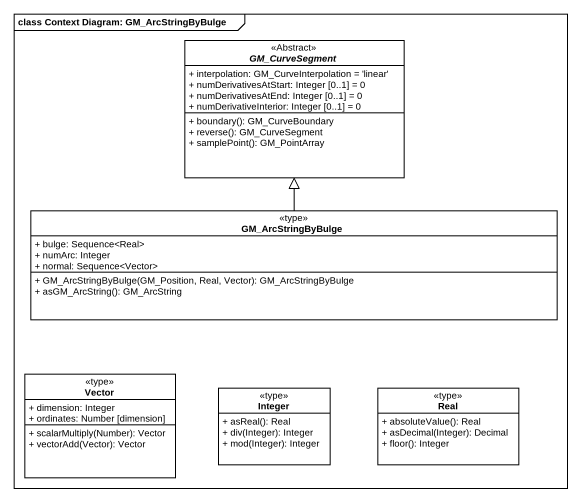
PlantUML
@startuml
mainframe class Context Diagram: GM_ArcStringByBulge
hide circle
hide empty members
skinparam classAttributeIconSize 0
abstract class GM_CurveSegment <<Abstract>> {
  + interpolation: GM_CurveInterpolation = 'linear'
  + numDerivativesAtStart: Integer [0..1] = 0
  + numDerivativesAtEnd: Integer [0..1] = 0
  + numDerivativeInterior: Integer [0..1] = 0
  + boundary(): GM_CurveBoundary
  + reverse(): GM_CurveSegment
  + samplePoint(): GM_PointArray
}
class GM_ArcStringByBulge <<type>> {
  + bulge: Sequence<Real>
  + numArc: Integer
  + normal: Sequence<Vector>
  + GM_ArcStringByBulge(GM_Position, Real, Vector): GM_ArcStringByBulge
  + asGM_ArcString(): GM_ArcString
}
class Vector <<type>> {
  + dimension: Integer
  + ordinates: Number [dimension]
  + scalarMultiply(Number): Vector
  + vectorAdd(Vector): Vector
}
class Integer <<type>> {
  + asReal(): Real
  + div(Integer): Integer
  + mod(Integer): Integer
}
class Real <<type>> {
  + absoluteValue(): Real
  + asDecimal(Integer): Decimal
  + floor(): Integer
}
GM_ArcStringByBulge -up-|> GM_CurveSegment
@enduml
